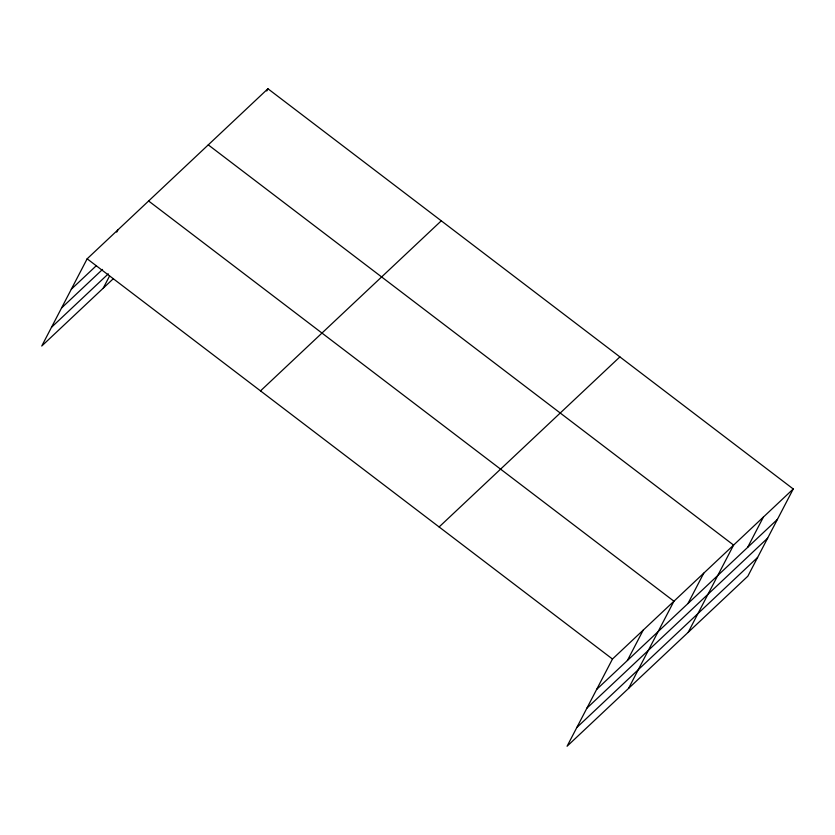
<?xml version="1.0" encoding="UTF-8"?>
<svg xmlns="http://www.w3.org/2000/svg" width="835" height="835" viewBox="0 0 835 835"><rect width="100%" height="100%" fill="white"/><g stroke="black" fill="none" stroke-linecap="round" stroke-linejoin="round"><path stroke-width="1.25" d="M793.25 488.976L612.472 659.034L567.069 746.25L747.847 576.192L793.25 488.976L267.931 88.75L87.153 258.808L41.75 346.024L113.466 278.556M116.712 232.151L117.881 229.907M103.216 288.211L109.531 276.072M266.751 91.005L267.931 88.75M627.388 660.516L643.211 630.122M628.536 688.426L673.939 601.21L148.62 200.995M687.946 603.548L703.769 573.154M688.197 632.304L733.589 545.088L208.27 144.873M747.596 547.426L763.42 517.032M71.33 289.202L96.474 265.551M61.571 307.958L102.548 269.413M51.509 327.278L108.32 273.838M260.51 390.884L441.287 220.826M439.116 526.958L619.894 356.9M596.649 689.428L777.427 519.36M586.89 708.174L767.668 538.116M576.839 727.494L757.606 557.436M87.153 258.808L612.472 659.034"/></g></svg>
